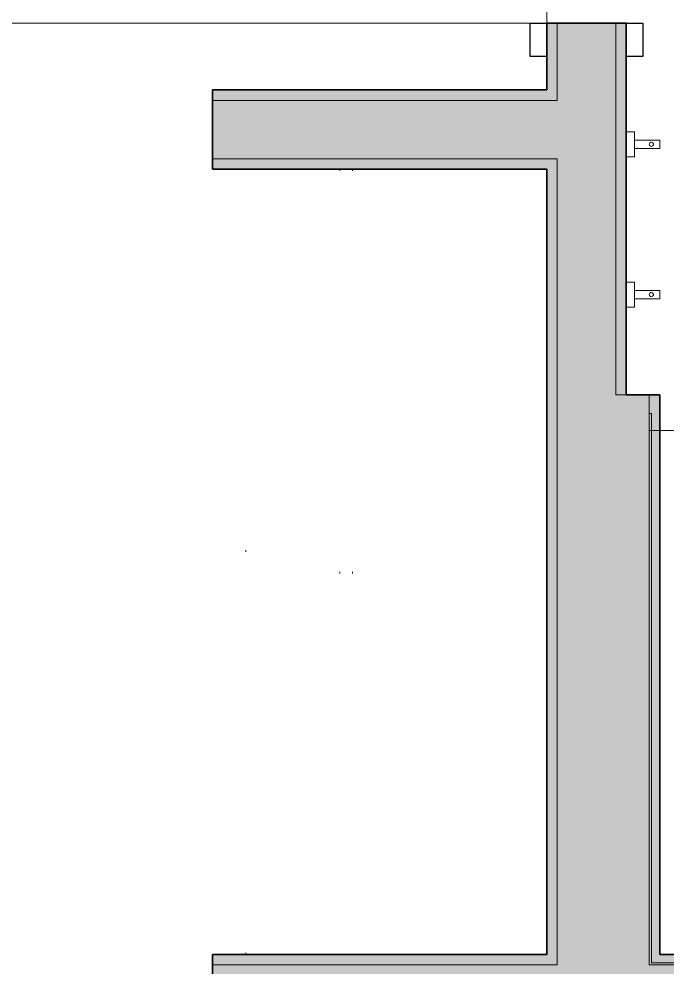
# Model space of a CAD drawing. Header units: inches. Extents: x 6 to 8416, y -388 to 6104.
# Drawn here: x 6316.6 to 6355.4, y 132.7 to 189.4 of the extents above; entities that cross this region are included whole.
import ezdxf

# ---------------------------------------------------------------- set-up
doc = ezdxf.new("R2010")
doc.units = ezdxf.units.IN
doc.header["$MEASUREMENT"] = 0
doc.linetypes.add('Dot 1_16_', pattern=[24, 0, -24])
for name, color, linetype, lineweight in [('A-DOOR', 31, 'Continuous', 18), ('A-DOOR-FRAM', 31, 'Continuous', 25), ('A-GENM', 13, 'Continuous', 18), ('A-WALL', 113, 'Continuous', 25), ('A-WALL-PATT', 111, 'Continuous', 35), ('I-WALL', 2, 'Continuous', 25), ('Q-CASE', 31, 'Continuous', 18), ('Q-SPCQ', 91, 'Continuous', 18)]:
    doc.layers.add(name, color=color, linetype=linetype, lineweight=lineweight)

# ---------------------------------------------------------------- blocks, each defined once
blk = doc.blocks.new('CW Closet Shelf-AM - CW Closet Shelf-AM-2223925-LEVEL 3 - PLAN Copy 1 Copy 1')
at = {"layer": 'Q-CASE', "linetype": 'Dot 1_16_', "lineweight": 9}
for p, q in [((-22.762, -42), (-22.762, -24)), ((-22.762, -24), (24.238, -24)), ((24.238, -24), (24.238, -42)), ((-22.762, -35.625), (24.238, -35.625)), ((-22.762, -36.375), (24.238, -36.375)), ((24.238, -42), (-22.762, -42))]:
    blk.add_line(p, q, dxfattribs=at)
blk = doc.blocks.new('Unit-Single-Flush-ICC ADA-AM - 36_ x 84_-NR _U-BA _ BATH_-6493387-LEVEL 3 - PLAN Copy 1 Copy 1')
at = {"layer": 'A-DOOR'}
for p, q in [((16.25, -2.375), (18, -2.375)), ((16.25, -2.375), (16.25, -38.375)), ((18, -2.375), (18, -38.375)), ((16.25, -38.375), (18, -38.375))]:
    blk.add_line(p, q, dxfattribs=at)
at = {"layer": 'A-DOOR', "lineweight": 9}
blk.add_arc((18, -2.375), 36, 180, 270, dxfattribs=at)
at = {"layer": 'A-DOOR-FRAM'}
for p, q in [((-20, 2.375), (-20, 3.375)), ((-20, 3.375), (-18, 3.375)), ((-18, 3.375), (-18, 2.375)), ((18, 2.375), (18, 3.375)), ((18, 3.375), (20, 3.375)), ((20, 3.375), (20, 2.375)), ((-18, 2.375), (-20, 2.375)), ((20, 2.375), (18, 2.375)), ((-20, -2.375), (-18, -2.375)), ((-20, -3.375), (-20, -2.375)), ((-18, -2.375), (-18, -3.375)), ((18, -2.375), (20, -2.375)), ((18, -3.375), (18, -2.375)), ((20, -2.375), (20, -3.375)), ((-18, -3.375), (-20, -3.375)), ((20, -3.375), (18, -3.375))]:
    blk.add_line(p, q, dxfattribs=at)
at = {"layer": 'A-DOOR-FRAM', "lineweight": 18}
for p, q in [((-20, 3.375), (-18, 3.375)), ((-20, 3.375), (-20, 2.375)), ((-18, 3.375), (-18, 2.375)), ((18, 3.375), (20, 3.375)), ((18, 3.375), (18, 2.375)), ((20, 3.375), (20, 2.375)), ((-18, 2.375), (-20, 2.375)), ((20, 2.375), (18, 2.375)), ((-20, -3.375), (-20, -2.375)), ((-20, -2.375), (-18, -2.375)), ((-18, -3.375), (-18, -2.375)), ((18, -3.375), (18, -2.375)), ((18, -2.375), (20, -2.375)), ((20, -3.375), (20, -2.375)), ((-18, -3.375), (-20, -3.375)), ((20, -3.375), (18, -3.375))]:
    blk.add_line(p, q, dxfattribs=at)
blk = doc.blocks.new('GM BA Shower-Unit-Tub-Prefab-ICC ADA-AM - ICC Type B_ Option B Forward_ 60_W x 32_D-2223336-LEVEL 3 - PLAN Copy 1 Copy 1')
at = {"layer": 'A-GENM'}
for p, q in [((0, 32), (0.625, 32)), ((59.375, 32), (60, 32))]:
    blk.add_line(p, q, dxfattribs=at)
blk = doc.blocks.new('z Nested-Shower Surround-Tub-Prefab - Variable-V1176-LEVEL 3 - PLAN Copy 1 Copy 1')
at = {"layer": 'A-GENM', "lineweight": 9}
for p, q in [((0.125, 33), (0, 33)), ((0, 33), (0, 0)), ((0, 32), (0, 33)), ((0, 33), (0.125, 33)), ((0.125, 0.125), (0.125, 33)), ((0.125, 33), (0.125, 32)), ((60, 33), (59.875, 33)), ((59.875, 33), (59.875, 32)), ((60, 32), (60, 33)), ((0, 0.625), (0, 32)), ((0.125, 32), (0.125, 0.625)), ((59.875, 32), (59.875, 0.125)), ((60, 0), (60, 32)), ((0, 0), (0, 0.625)), ((0.125, 0.625), (0.125, 0.312)), ((0, 0), (59.375, 0)), ((59.375, 0), (0, 0)), ((59.375, 0.125), (0.125, 0.125)), ((0.312, 0.125), (59.375, 0.125)), ((59.875, 0.125), (59.375, 0.125)), ((59.375, 0), (60, 0))]:
    blk.add_line(p, q, dxfattribs=at)
at = {"layer": 'A-GENM'}
for p, q in [((1.5, 32), (0, 32)), ((0, 32), (0, 0)), ((0, 0.625), (0, 32)), ((0.125, 32), (0.625, 32)), ((0.625, 32), (1.5, 32)), ((1.5, 32), (5.826, 32)), ((1.5, 30.75), (1.5, 32)), ((1.5, 30.75), (1.5, 32)), ((1.5, 32), (1.5, 30.75)), ((6.125, 32), (8.252, 32)), ((8.398, 32), (9.275, 32)), ((9.275, 32), (11.375, 32)), ((11.375, 32), (50.725, 32)), ((50.725, 32), (51.148, 32)), ((51.2, 32), (53.966, 32)), ((54.047, 32), (58.5, 32)), ((58.5, 32), (58.5, 30.75)), ((59.375, 32), (58.5, 32)), ((58.5, 32), (58.5, 30.75)), ((58.5, 30.75), (58.5, 32)), ((58.5, 32), (59.375, 32)), ((60, 32), (59.375, 32)), ((60, 0), (60, 32)), ((1.5, 30), (1.5, 30.75)), ((1.5, 29.25), (1.5, 30.75)), ((1.5, 30.75), (1.5, 30)), ((58.5, 30.75), (58.5, 29.25)), ((58.5, 30.75), (58.5, 29.25)), ((58.5, 29.25), (58.5, 30.75)), ((1.5, 3.75), (1.5, 29.25)), ((1.5, 5.942), (1.5, 29.058)), ((1.5, 29.058), (1.5, 5.942)), ((58.5, 29.25), (58.5, 3.75)), ((58.5, 29.25), (58.5, 3.75)), ((58.5, 3.75), (58.5, 29.25)), ((53.839, 28.873), (6.409, 28.873)), ((4.159, 26.623), (4.159, 17.771)), ((56.089, 18.5), (56.089, 26.623)), ((56.089, 6.712), (56.089, 18.5)), ((4.159, 17.771), (4.159, 15.729)), ((4.159, 15.729), (4.159, 6.712)), ((1.5, 3.75), (1.5, 5.058)), ((1.5, 5.058), (1.5, 3.75)), ((53.877, 4.5), (6.371, 4.5)), ((56.25, 1.5), (3.75, 1.5)), ((56.25, 1.5), (3.75, 1.5)), ((3.75, 1.5), (56.25, 1.5)), ((0, 0), (0, 0.625)), ((0, 0), (59.375, 0)), ((59.375, 0), (0, 0)), ((59.375, 0), (60, 0))]:
    blk.add_line(p, q, dxfattribs=at)
blk.add_circle((8.92, 16.75), 1.016, dxfattribs=at)
for centre, radius, start, end in [((6.409, 26.623), 2.25, 90, 173.7582), ((53.839, 26.623), 2.25, 23.0129, 90), ((53.839, 26.623), 2.25, 10.6675, 16.5743), ((53.839, 26.623), 2.25, 1.8287, 9.2992), ((6.371, 6.712), 2.212, 186.0977, 270), ((53.877, 6.712), 2.212, 270, 360), ((3.75, 3.75), 2.25, 180, 200.0287), ((3.75, 3.75), 2.25, 180, 270), ((3.75, 3.75), 2.25, 180, 200.0287), ((56.25, 3.75), 2.25, 270, 360), ((56.25, 3.75), 2.25, 339.9713, 0), ((56.25, 3.75), 2.25, 339.9713, 360), ((3.75, 3.75), 2.25, 200.0287, 204.9713), ((3.75, 3.75), 2.25, 200.0287, 204.9713), ((56.25, 3.75), 2.25, 335.0287, 339.9713), ((56.25, 3.75), 2.25, 335.0287, 339.9713), ((3.75, 3.75), 2.25, 204.9713, 245.0287), ((3.75, 3.75), 2.25, 204.9713, 245.0287), ((56.25, 3.75), 2.25, 294.9713, 335.0287), ((56.25, 3.75), 2.25, 294.9713, 335.0287), ((3.75, 3.75), 2.25, 245.0287, 249.9713), ((3.75, 3.75), 2.25, 245.0287, 249.9713), ((56.25, 3.75), 2.25, 290.0287, 294.9713), ((56.25, 3.75), 2.25, 290.0287, 294.9713), ((3.75, 3.75), 2.25, 249.9713, 270), ((3.75, 3.75), 2.25, 249.9713, 270), ((56.25, 3.75), 2.25, 270, 290.0287), ((56.25, 3.75), 2.25, 270, 290.0287)]:
    blk.add_arc(centre, radius, start, end, dxfattribs=at)
blk = doc.blocks.new('SE BA Robe Hook-AM - Robe Hook-V697-LEVEL 3 - PLAN Copy 1 Copy 1')
at = {"layer": 'Q-SPCQ'}
for p, q in [((-0.75, 0), (0, 0)), ((0, 0), (0.75, 0)), ((-0.75, 0), (-0.75, -0.5)), ((-0.75, -0.5), (0, -0.5)), ((-0.25, -0.5), (-0.25, -2)), ((-0.25, -0.5), (0, -0.5)), ((-0.236, -0.5), (0, -0.5)), ((-0.217, -0.5), (0, -0.5)), ((0, -0.5), (0.217, -0.5)), ((0, -0.5), (0.25, -0.5)), ((0, -0.5), (0.236, -0.5)), ((0, -0.5), (0.75, -0.5)), ((0.25, -2), (0.25, -0.5)), ((0.75, -0.5), (0.75, 0)), ((0, -2), (-0.25, -2)), ((0, -2), (-0.217, -2)), ((0.217, -2), (0, -2)), ((0.25, -2), (0, -2))]:
    blk.add_line(p, q, dxfattribs=at)
for start, end in [(360, 180), (150, 180), (180, 360), (180, 225), (135, 150), (120, 135), (225, 240), (15, 120), (240, 255), (255, 0), (0, 15)]:
    blk.add_arc((0, -1.5), 0.125, start, end, dxfattribs=at)

msp = doc.modelspace()

# ---------------------------------------------------------------- hatches: boundary and pattern name
at = {"layer": 'A-WALL-PATT', "lineweight": 25, "transparency": 33554560}
h = msp.add_hatch(color=10, dxfattribs=at)
h.paths.add_polyline_path([(6348.79033733, 166.93577679), (6348.79033733, 181.06077679), (6348.16533733, 181.06077679), (6348.16533733, 166.93577679)])
h.paths.add_polyline_path([(6348.79033733, 184.56077679), (6348.79033733, 189.18577679), (6348.16533733, 189.18577679), (6348.16533733, 184.56077679)])
h.paths.add_polyline_path([(6348.16533733, 225.18577679), (6348.79033733, 225.18577679), (6348.79033733, 244.68577679), (6348.16533733, 244.68577679), (6348.16533733, 232.70281081)])
at = {"layer": 'A-WALL-PATT', "transparency": 33554560}
h = msp.add_hatch(color=10, dxfattribs=at)
h.paths.add_polyline_path([(6352.29033733, 166.93577679), (6352.91533733, 166.93577679), (6352.91533733, 189.18577679), (6352.29033733, 189.18577679), (6352.29033733, 173.65756081)])
h.paths.add_polyline_path([(6352.91533733, 225.18577679), (6352.91533733, 244.68577679), (6352.29033733, 244.68577679), (6352.29033733, 225.18577679)])
for points in [[(6348.16533733, 184.56077679), (6348.16533733, 185.18577679), (6328.16533733, 185.18577679), (6328.16533733, 184.56077679)], [(6354.29033733, 133.43577679), (6354.91533733, 133.43577679), (6354.91533733, 166.93577679), (6354.29033733, 166.93577679), (6354.29033733, 134.29406081)]]:
    msp.add_hatch(color=10, dxfattribs=at).paths.add_polyline_path(points)
at = {"layer": 'A-WALL-PATT', "lineweight": 25, "transparency": 33554560}
for points in [[(6348.16533733, 180.43577679), (6348.16533733, 181.06077679), (6328.16533733, 181.06077679), (6328.16533733, 180.43577679)], [(6348.79033733, 133.43577679), (6348.79033733, 166.93577679), (6348.16533733, 166.93577679), (6348.16533733, 133.43577679)]]:
    msp.add_hatch(color=10, dxfattribs=at).paths.add_polyline_path(points)
at = {"layer": 'A-WALL-PATT', "transparency": 33554560}
h = msp.add_hatch(color=10, dxfattribs=at)
h.paths.add_polyline_path([(6413.66533733, 132.81077679), (6413.66533733, 133.43577679), (6354.29033733, 133.43577679), (6354.29033733, 132.81077679), (6400.56803685, 132.81077679)])
h.paths.add_polyline_path([(6348.79033733, 132.81077679), (6348.79033733, 133.43577679), (6328.16533733, 133.43577679), (6328.16533733, 132.81077679)])
at = {"layer": 'I-WALL', "transparency": 33554560}
h = msp.add_hatch(color=10, dxfattribs=at)
h.paths.add_polyline_path([(6352.29033733, 166.93577679), (6352.29033733, 189.18577679), (6348.79033733, 189.18577679), (6348.79033733, 166.93577679), (6349.95428685, 166.93577679)])
h.paths.add_polyline_path([(6352.29033733, 225.18577679), (6352.29033733, 244.68577679), (6348.79033733, 244.68577679), (6348.79033733, 225.18577679)])
for points in [[(6348.79033733, 181.06077679), (6348.79033733, 184.56077679), (6328.16533733, 184.56077679), (6328.16533733, 181.06077679), (6348.16533733, 181.06077679)], [(6348.79033733, 132.81077679), (6354.29033733, 132.81077679), (6354.29033733, 166.93577679), (6348.79033733, 166.93577679), (6348.79033733, 133.43577679)], [(6413.66533733, 129.31077679), (6413.66533733, 132.81077679), (6328.16533733, 132.81077679), (6328.16533733, 129.31077679), (6400.56803685, 129.31077679)]]:
    msp.add_hatch(color=10, dxfattribs=at).paths.add_polyline_path(points)

# ---------------------------------------------------------------- linework, layer by layer
at = {"layer": 'A-WALL', "lineweight": 9}
for p, q in [((6348.79033733, 184.56077679), (6348.79033733, 189.18577679)), ((6352.29033733, 166.93577679), (6352.29033733, 189.18577679)), ((6348.79033733, 184.56077679), (6328.16533733, 184.56077679)), ((6348.79033733, 181.06077679), (6328.16533733, 181.06077679)), ((6348.79033733, 132.81077679), (6348.79033733, 181.06077679)), ((6352.29033733, 166.93577679), (6352.91533733, 166.93577679)), ((6354.29033733, 132.81077679), (6354.29033733, 166.93577679)), ((6348.79033733, 132.81077679), (6328.16533733, 132.81077679)), ((6413.66533733, 132.81077679), (6354.29033733, 132.81077679))]:
    msp.add_line(p, q, dxfattribs=at)
at = {"layer": 'I-WALL', "lineweight": 35}
for p, q in [((6348.16533733, 189.18577679), (6348.16533733, 185.18577679)), ((6352.91533733, 189.18577679), (6348.16533733, 189.18577679)), ((6352.91533733, 166.93577679), (6352.91533733, 189.18577679)), ((6348.16533733, 185.18577679), (6328.16533733, 185.18577679)), ((6328.16533733, 185.18577679), (6328.16533733, 180.43577679)), ((6328.16533733, 180.43577679), (6348.16533733, 180.43577679)), ((6348.16533733, 180.43577679), (6348.16533733, 133.43577679)), ((6354.91533733, 166.93577679), (6352.91533733, 166.93577679)), ((6354.91533733, 133.43577679), (6354.91533733, 166.93577679)), ((6348.16533733, 133.43577679), (6328.16533733, 133.43577679)), ((6328.16533733, 133.43577679), (6328.16533733, 128.68577679)), ((6413.66533733, 133.43577679), (6354.91533733, 133.43577679))]:
    msp.add_line(p, q, dxfattribs=at)

# ---------------------------------------------------------------- block references
at = {"layer": 'A-DOOR', "rotation": 269.9999999999992}
msp.add_blockref('Unit-Single-Flush-ICC ADA-AM - 36_ x 84_-NR _U-BA _ BATH_-6493387-LEVEL 3 - PLAN Copy 1 Copy 1', (6350.54033733, 207.18577679), dxfattribs=at)
at = {"layer": 'A-GENM', "lineweight": 9}
msp.add_blockref('z Nested-Shower Surround-Tub-Prefab - Variable-V1176-LEVEL 3 - PLAN Copy 1 Copy 1', (6354.29033733, 132.81077679), dxfattribs=at)
at = {"layer": 'A-GENM'}
msp.add_blockref('GM BA Shower-Unit-Tub-Prefab-ICC ADA-AM - ICC Type B_ Option B Forward_ 60_W x 32_D-2223336-LEVEL 3 - PLAN Copy 1 Copy 1', (6354.29033733, 132.81077679), dxfattribs=at)
at = {"layer": 'Q-CASE', "rotation": 269.9999999999997}
msp.add_blockref('CW Closet Shelf-AM - CW Closet Shelf-AM-2223925-LEVEL 3 - PLAN Copy 1 Copy 1', (6372.16533733, 157.67348171), dxfattribs=at)
at = {"layer": 'Q-SPCQ', "rotation": 89.99999999999959}
for p in [(6352.91533733, 181.93577679), (6352.91533733, 172.93577679)]:
    msp.add_blockref('SE BA Robe Hook-AM - Robe Hook-V697-LEVEL 3 - PLAN Copy 1 Copy 1', p, dxfattribs=at)

doc.saveas('drawing.dxf')
